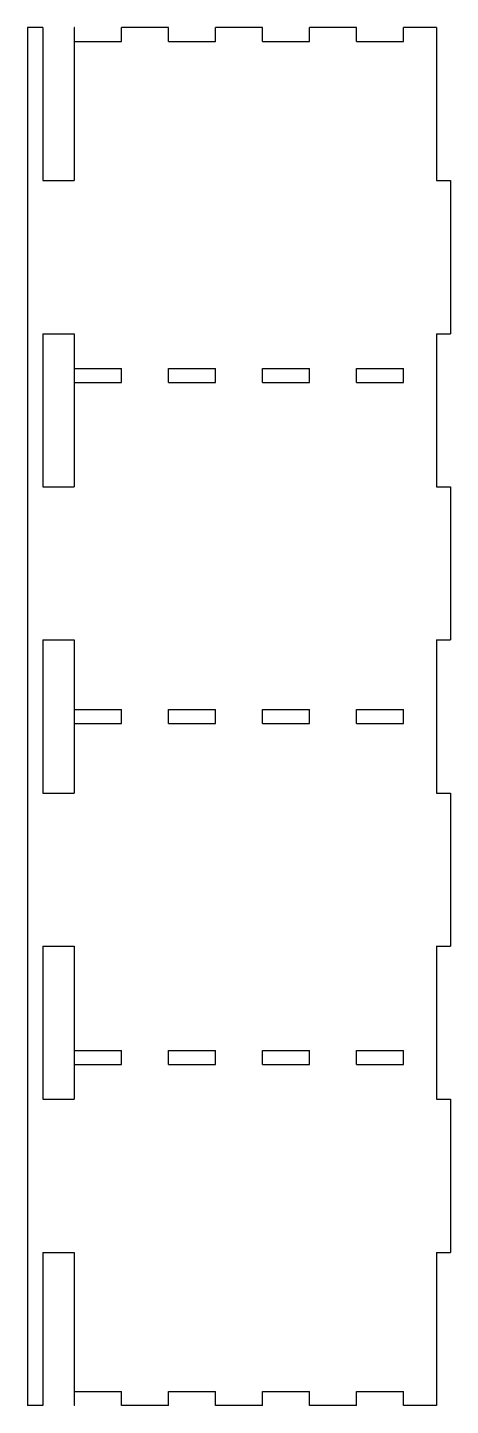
# Model space of a CAD drawing. Extents: x -251 to -121, y 0 to 422.
import ezdxf

# ---------------------------------------------------------------- set-up
doc = ezdxf.new("R2010")
doc.units = 0
doc.layers.add('VISIBLE', color=7, linetype='CONTINUOUS')

msp = doc.modelspace()

# ---------------------------------------------------------------- linework, layer by layer
at = {"layer": 'VISIBLE'}
for p, q in [((-245.91, 421.5), (-250.54, 421.5)), ((-250.54, 421.5), (-250.54, 0)), ((-245.91, 421.5), (-245.91, 374.67)), ((-236.18, 421.5), (-236.31, 421.5)), ((-236.31, 421.5), (-236.31, 374.67)), ((-236.18, 417.2), (-236.18, 421.5)), ((-207.44, 421.5), (-221.81, 421.5)), ((-221.81, 417.2), (-221.81, 421.5)), ((-207.44, 417.2), (-207.44, 421.5)), ((-178.71, 421.5), (-193.08, 421.5)), ((-193.08, 417.2), (-193.08, 421.5)), ((-178.71, 417.2), (-178.71, 421.5)), ((-149.98, 421.5), (-164.34, 421.5)), ((-164.34, 417.2), (-164.34, 421.5)), ((-149.98, 417.2), (-149.98, 421.5)), ((-125.54, 421.5), (-135.61, 421.5)), ((-135.61, 417.2), (-135.61, 421.5)), ((-125.54, 421.5), (-125.54, 374.67)), ((-236.18, 417.2), (-221.81, 417.2)), ((-207.44, 417.2), (-193.08, 417.2)), ((-178.71, 417.2), (-164.34, 417.2)), ((-149.98, 417.2), (-135.61, 417.2)), ((-245.91, 374.67), (-236.31, 374.67)), ((-125.54, 374.67), (-121.24, 374.67)), ((-121.24, 374.67), (-121.24, 327.83)), ((-245.91, 327.83), (-236.31, 327.83)), ((-245.91, 327.83), (-245.91, 281)), ((-236.31, 327.83), (-236.31, 281)), ((-125.54, 327.83), (-125.54, 281)), ((-125.54, 327.83), (-121.24, 327.83)), ((-236.18, 312.9), (-236.18, 317.2)), ((-236.18, 317.2), (-221.81, 317.2)), ((-221.81, 312.9), (-221.81, 317.2)), ((-207.44, 312.9), (-207.44, 317.2)), ((-207.44, 317.2), (-193.08, 317.2)), ((-193.08, 312.9), (-193.08, 317.2)), ((-178.71, 312.9), (-178.71, 317.2)), ((-178.71, 317.2), (-164.34, 317.2)), ((-164.34, 312.9), (-164.34, 317.2)), ((-149.98, 312.9), (-149.98, 317.2)), ((-149.98, 317.2), (-135.61, 317.2)), ((-135.61, 312.9), (-135.61, 317.2)), ((-236.18, 312.9), (-221.81, 312.9)), ((-207.44, 312.9), (-193.08, 312.9)), ((-178.71, 312.9), (-164.34, 312.9)), ((-149.98, 312.9), (-135.61, 312.9)), ((-245.91, 281), (-236.31, 281)), ((-125.54, 281), (-121.24, 281)), ((-121.24, 281), (-121.24, 234.17)), ((-245.91, 234.17), (-236.31, 234.17)), ((-245.91, 234.17), (-245.91, 187.33)), ((-236.31, 234.17), (-236.31, 187.33)), ((-125.54, 234.17), (-125.54, 187.33)), ((-125.54, 234.17), (-121.24, 234.17)), ((-236.18, 208.6), (-236.18, 212.9)), ((-236.18, 212.9), (-221.81, 212.9)), ((-221.81, 208.6), (-221.81, 212.9)), ((-207.44, 208.6), (-207.44, 212.9)), ((-207.44, 212.9), (-193.08, 212.9)), ((-193.08, 208.6), (-193.08, 212.9)), ((-178.71, 208.6), (-178.71, 212.9)), ((-178.71, 212.9), (-164.34, 212.9)), ((-164.34, 208.6), (-164.34, 212.9)), ((-149.98, 208.6), (-149.98, 212.9)), ((-149.98, 212.9), (-135.61, 212.9)), ((-135.61, 208.6), (-135.61, 212.9)), ((-236.18, 208.6), (-221.81, 208.6)), ((-207.44, 208.6), (-193.08, 208.6)), ((-178.71, 208.6), (-164.34, 208.6)), ((-149.98, 208.6), (-135.61, 208.6)), ((-245.91, 187.33), (-236.31, 187.33)), ((-125.54, 187.33), (-121.24, 187.33)), ((-121.24, 187.33), (-121.24, 140.5)), ((-245.91, 140.5), (-236.31, 140.5)), ((-245.91, 140.5), (-245.91, 93.67)), ((-236.31, 140.5), (-236.31, 93.67)), ((-125.54, 140.5), (-125.54, 93.67)), ((-125.54, 140.5), (-121.24, 140.5)), ((-236.18, 104.3), (-236.18, 108.6)), ((-236.18, 108.6), (-221.81, 108.6)), ((-221.81, 104.3), (-221.81, 108.6)), ((-207.44, 104.3), (-207.44, 108.6)), ((-207.44, 108.6), (-193.08, 108.6)), ((-193.08, 104.3), (-193.08, 108.6)), ((-178.71, 104.3), (-178.71, 108.6)), ((-178.71, 108.6), (-164.34, 108.6)), ((-164.34, 104.3), (-164.34, 108.6)), ((-149.98, 104.3), (-149.98, 108.6)), ((-149.98, 108.6), (-135.61, 108.6)), ((-135.61, 104.3), (-135.61, 108.6)), ((-236.18, 104.3), (-221.81, 104.3)), ((-207.44, 104.3), (-193.08, 104.3)), ((-178.71, 104.3), (-164.34, 104.3)), ((-149.98, 104.3), (-135.61, 104.3)), ((-245.91, 93.67), (-236.31, 93.67)), ((-125.54, 93.67), (-121.24, 93.67)), ((-121.24, 93.67), (-121.24, 46.83)), ((-245.91, 46.83), (-245.91, 0)), ((-245.91, 46.83), (-236.31, 46.83)), ((-236.31, 46.83), (-236.31, 0)), ((-125.54, 46.83), (-125.54, 0)), ((-125.54, 46.83), (-121.24, 46.83)), ((-236.18, 0), (-236.18, 4.3)), ((-236.18, 4.3), (-221.81, 4.3)), ((-221.81, 0), (-221.81, 4.3)), ((-207.44, 0), (-207.44, 4.3)), ((-207.44, 4.3), (-193.08, 4.3)), ((-193.08, 0), (-193.08, 4.3)), ((-178.71, 0), (-178.71, 4.3)), ((-178.71, 4.3), (-164.34, 4.3)), ((-164.34, 0), (-164.34, 4.3)), ((-149.98, 0), (-149.98, 4.3)), ((-149.98, 4.3), (-135.61, 4.3)), ((-135.61, 0), (-135.61, 4.3)), ((-245.91, 0), (-250.54, 0)), ((-236.18, 0), (-236.31, 0)), ((-207.44, 0), (-221.81, 0)), ((-178.71, 0), (-193.08, 0)), ((-149.98, 0), (-164.34, 0)), ((-125.54, 0), (-135.61, 0))]:
    msp.add_line(p, q, dxfattribs=at)

doc.saveas('drawing.dxf')
